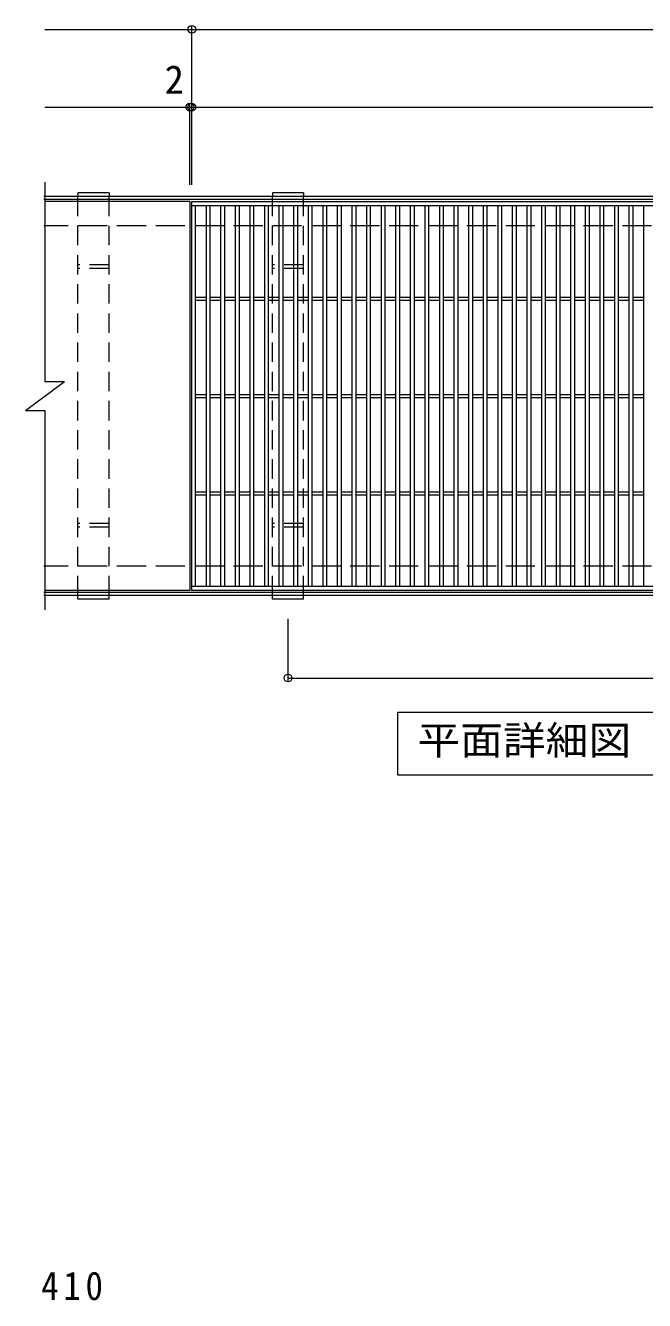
# Model space of a CAD drawing. Units: millimetres on the paper, enlarged 2 times, with parts at other scales. Extents: x -374 to 453, y -387 to 310.
# Drawn here: x -119.6 to 7.7, y 41.9 to 304.1 of the extents above; entities that cross this region are included whole.
import ezdxf
from ezdxf.enums import TextEntityAlignment as Align

# ---------------------------------------------------------------- set-up
doc = ezdxf.new("R2010")
doc.units = ezdxf.units.MM
doc.header["$LTSCALE"] = 2
doc.header["$PDMODE"] = 32
doc.header["$PDSIZE"] = 1.6
doc.linetypes.add('DASHED2', pattern=[3, 2, -1])
doc.linetypes.add('DASHED3', pattern=[4, 3, -1])
for name, color, linetype, lineweight in [('C-1', 2, 'Continuous', 9), ('C-2', 3, 'Continuous', 9), ('C-4', 7, 'Continuous', 9), ('C-5', 7, 'Continuous', 9), ('C-8', 3, 'DASHED2', 9), ('D-4', 7, 'Continuous', 9)]:
    doc.layers.add(name, color=color, linetype=linetype, lineweight=lineweight)
doc.styles.add('ＭＳ ゴシック', font='')
doc.styles.get('ＭＳ ゴシック').set_extended_font_data('MS Gothic')

msp = doc.modelspace()

# ---------------------------------------------------------------- linework, layer by layer
at = {"layer": 'C-1'}
for p, q in [((145.192, 268.886), (-115.808, 268.886)), ((145.192, 268.286), (-115.808, 268.286)), ((145.192, 187.486), (-115.808, 187.486)), ((145.192, 186.886), (-115.808, 186.886))]:
    msp.add_line(p, q, dxfattribs=at)
at = {"layer": 'C-1', "linetype": 'DASHED3'}
for p, q in [((145.192, 262.886), (-115.808, 262.886)), ((145.192, 192.886), (-115.808, 192.886))]:
    msp.add_line(p, q, dxfattribs=at)
at = {"layer": 'C-2'}
for p, q in [((-115.608, 271.886), (-115.608, 230.886)), ((-85.808, 267.886), (-115.608, 267.886)), ((-85.808, 267.886), (-85.808, 187.886)), ((-85.408, 267.086), (113.392, 267.086)), ((-84.608, 188.686), (-84.608, 267.086)), ((-82.408, 188.686), (-82.408, 267.086)), ((-81.608, 188.686), (-81.608, 267.086)), ((-79.408, 188.686), (-79.408, 267.086)), ((-78.608, 188.686), (-78.608, 267.086)), ((-76.408, 188.686), (-76.408, 267.086)), ((-75.608, 188.686), (-75.608, 267.086)), ((-73.408, 188.686), (-73.408, 267.086)), ((-72.608, 188.686), (-72.608, 267.086)), ((-70.408, 188.686), (-70.408, 267.086)), ((-69.608, 188.686), (-69.608, 267.086)), ((-67.408, 188.686), (-67.408, 267.086)), ((-66.608, 188.686), (-66.608, 267.086)), ((-64.408, 188.686), (-64.408, 267.086)), ((-63.608, 188.686), (-63.608, 267.086)), ((-61.408, 188.686), (-61.408, 267.086)), ((-60.608, 188.686), (-60.608, 267.086)), ((-58.408, 188.686), (-58.408, 267.086)), ((-57.608, 188.686), (-57.608, 267.086)), ((-55.408, 188.686), (-55.408, 267.086)), ((-54.608, 188.686), (-54.608, 267.086)), ((-52.408, 188.686), (-52.408, 267.086)), ((-51.608, 188.686), (-51.608, 267.086)), ((-49.408, 188.686), (-49.408, 267.086)), ((-48.608, 188.686), (-48.608, 267.086)), ((-46.408, 188.686), (-46.408, 267.086)), ((-45.608, 188.686), (-45.608, 267.086)), ((-43.408, 188.686), (-43.408, 267.086)), ((-42.608, 188.686), (-42.608, 267.086)), ((-40.408, 188.686), (-40.408, 267.086)), ((-39.608, 188.686), (-39.608, 267.086)), ((-37.408, 188.686), (-37.408, 267.086)), ((-36.608, 188.686), (-36.608, 267.086)), ((-34.408, 188.686), (-34.408, 267.086)), ((-33.608, 188.686), (-33.608, 267.086)), ((-31.408, 188.686), (-31.408, 267.086)), ((-30.608, 188.686), (-30.608, 267.086)), ((-28.408, 188.686), (-28.408, 267.086)), ((-27.608, 188.686), (-27.608, 267.086)), ((-25.408, 188.686), (-25.408, 267.086)), ((-24.608, 188.686), (-24.608, 267.086)), ((-22.408, 188.686), (-22.408, 267.086)), ((-21.608, 188.686), (-21.608, 267.086)), ((-19.408, 188.686), (-19.408, 267.086)), ((-18.608, 188.686), (-18.608, 267.086)), ((-16.408, 188.686), (-16.408, 267.086)), ((-15.608, 188.686), (-15.608, 267.086)), ((-13.408, 188.686), (-13.408, 267.086)), ((-12.608, 188.686), (-12.608, 267.086)), ((-10.408, 188.686), (-10.408, 267.086)), ((-9.608, 188.686), (-9.608, 267.086)), ((-7.408, 188.686), (-7.408, 267.086)), ((-6.608, 188.686), (-6.608, 267.086)), ((-4.408, 188.686), (-4.408, 267.086)), ((-3.608, 188.686), (-3.608, 267.086)), ((-1.408, 188.686), (-1.408, 267.086)), ((-0.608, 188.686), (-0.608, 267.086)), ((1.592, 188.686), (1.592, 267.086)), ((2.392, 188.686), (2.392, 267.086)), ((4.592, 188.686), (4.592, 267.086)), ((5.392, 188.686), (5.392, 267.086)), ((7.592, 188.686), (7.592, 267.086)), ((-84.608, 248.186), (-82.408, 248.186)), ((-84.608, 247.586), (-82.408, 247.586)), ((-81.608, 248.186), (-79.408, 248.186)), ((-81.608, 247.586), (-79.408, 247.586)), ((-78.608, 248.186), (-76.408, 248.186)), ((-78.608, 247.586), (-76.408, 247.586)), ((-75.608, 248.186), (-73.408, 248.186)), ((-75.608, 247.586), (-73.408, 247.586)), ((-72.608, 248.186), (-70.408, 248.186)), ((-72.608, 247.586), (-70.408, 247.586)), ((-69.608, 248.186), (-67.408, 248.186)), ((-69.608, 247.586), (-67.408, 247.586)), ((-66.608, 248.186), (-64.408, 248.186)), ((-66.608, 247.586), (-64.408, 247.586)), ((-63.608, 248.186), (-61.408, 248.186)), ((-63.608, 247.586), (-61.408, 247.586)), ((-60.608, 248.186), (-58.408, 248.186)), ((-60.608, 247.586), (-58.408, 247.586)), ((-57.608, 248.186), (-55.408, 248.186)), ((-57.608, 247.586), (-55.408, 247.586)), ((-54.608, 248.186), (-52.408, 248.186)), ((-54.608, 247.586), (-52.408, 247.586)), ((-51.608, 248.186), (-49.408, 248.186)), ((-51.608, 247.586), (-49.408, 247.586)), ((-48.608, 248.186), (-46.408, 248.186)), ((-48.608, 247.586), (-46.408, 247.586)), ((-45.608, 248.186), (-43.408, 248.186)), ((-45.608, 247.586), (-43.408, 247.586)), ((-42.608, 248.186), (-40.408, 248.186)), ((-42.608, 247.586), (-40.408, 247.586)), ((-39.608, 248.186), (-37.408, 248.186)), ((-39.608, 247.586), (-37.408, 247.586)), ((-36.608, 248.186), (-34.408, 248.186)), ((-36.608, 247.586), (-34.408, 247.586)), ((-33.608, 248.186), (-31.408, 248.186)), ((-33.608, 247.586), (-31.408, 247.586)), ((-30.608, 248.186), (-28.408, 248.186)), ((-30.608, 247.586), (-28.408, 247.586)), ((-27.608, 248.186), (-25.408, 248.186)), ((-27.608, 247.586), (-25.408, 247.586)), ((-24.608, 248.186), (-22.408, 248.186)), ((-24.608, 247.586), (-22.408, 247.586)), ((-21.608, 248.186), (-19.408, 248.186)), ((-21.608, 247.586), (-19.408, 247.586)), ((-18.608, 248.186), (-16.408, 248.186)), ((-18.608, 247.586), (-16.408, 247.586)), ((-15.608, 248.186), (-13.408, 248.186)), ((-15.608, 247.586), (-13.408, 247.586)), ((-12.608, 248.186), (-10.408, 248.186)), ((-12.608, 247.586), (-10.408, 247.586)), ((-9.608, 248.186), (-7.408, 248.186)), ((-9.608, 247.586), (-7.408, 247.586)), ((-6.608, 248.186), (-4.408, 248.186)), ((-6.608, 247.586), (-4.408, 247.586)), ((-3.608, 248.186), (-1.408, 248.186)), ((-3.608, 247.586), (-1.408, 247.586)), ((-0.608, 248.186), (1.592, 248.186)), ((-0.608, 247.586), (1.592, 247.586)), ((2.392, 248.186), (4.592, 248.186)), ((2.392, 247.586), (4.592, 247.586)), ((5.392, 248.186), (7.592, 248.186)), ((5.392, 247.586), (7.592, 247.586)), ((-119.608, 224.886), (-111.608, 230.886)), ((-115.608, 230.886), (-111.608, 230.886)), ((-84.608, 228.186), (-82.408, 228.186)), ((-81.608, 228.186), (-79.408, 228.186)), ((-78.608, 228.186), (-76.408, 228.186)), ((-75.608, 228.186), (-73.408, 228.186)), ((-72.608, 228.186), (-70.408, 228.186)), ((-69.608, 228.186), (-67.408, 228.186)), ((-66.608, 228.186), (-64.408, 228.186)), ((-63.608, 228.186), (-61.408, 228.186)), ((-60.608, 228.186), (-58.408, 228.186)), ((-57.608, 228.186), (-55.408, 228.186)), ((-54.608, 228.186), (-52.408, 228.186)), ((-51.608, 228.186), (-49.408, 228.186)), ((-48.608, 228.186), (-46.408, 228.186)), ((-45.608, 228.186), (-43.408, 228.186)), ((-42.608, 228.186), (-40.408, 228.186)), ((-39.608, 228.186), (-37.408, 228.186)), ((-36.608, 228.186), (-34.408, 228.186)), ((-33.608, 228.186), (-31.408, 228.186)), ((-30.608, 228.186), (-28.408, 228.186)), ((-27.608, 228.186), (-25.408, 228.186)), ((-24.608, 228.186), (-22.408, 228.186)), ((-21.608, 228.186), (-19.408, 228.186)), ((-18.608, 228.186), (-16.408, 228.186)), ((-15.608, 228.186), (-13.408, 228.186)), ((-12.608, 228.186), (-10.408, 228.186)), ((-9.608, 228.186), (-7.408, 228.186)), ((-6.608, 228.186), (-4.408, 228.186)), ((-3.608, 228.186), (-1.408, 228.186)), ((-0.608, 228.186), (1.592, 228.186)), ((2.392, 228.186), (4.592, 228.186)), ((5.392, 228.186), (7.592, 228.186)), ((-84.608, 227.586), (-82.408, 227.586)), ((-81.608, 227.586), (-79.408, 227.586)), ((-78.608, 227.586), (-76.408, 227.586)), ((-75.608, 227.586), (-73.408, 227.586)), ((-72.608, 227.586), (-70.408, 227.586)), ((-69.608, 227.586), (-67.408, 227.586)), ((-66.608, 227.586), (-64.408, 227.586)), ((-63.608, 227.586), (-61.408, 227.586)), ((-60.608, 227.586), (-58.408, 227.586)), ((-57.608, 227.586), (-55.408, 227.586)), ((-54.608, 227.586), (-52.408, 227.586)), ((-51.608, 227.586), (-49.408, 227.586)), ((-48.608, 227.586), (-46.408, 227.586)), ((-45.608, 227.586), (-43.408, 227.586)), ((-42.608, 227.586), (-40.408, 227.586)), ((-39.608, 227.586), (-37.408, 227.586)), ((-36.608, 227.586), (-34.408, 227.586)), ((-33.608, 227.586), (-31.408, 227.586)), ((-30.608, 227.586), (-28.408, 227.586)), ((-27.608, 227.586), (-25.408, 227.586)), ((-24.608, 227.586), (-22.408, 227.586)), ((-21.608, 227.586), (-19.408, 227.586)), ((-18.608, 227.586), (-16.408, 227.586)), ((-15.608, 227.586), (-13.408, 227.586)), ((-12.608, 227.586), (-10.408, 227.586)), ((-9.608, 227.586), (-7.408, 227.586)), ((-6.608, 227.586), (-4.408, 227.586)), ((-3.608, 227.586), (-1.408, 227.586)), ((-0.608, 227.586), (1.592, 227.586)), ((2.392, 227.586), (4.592, 227.586)), ((5.392, 227.586), (7.592, 227.586)), ((-119.608, 224.886), (-115.608, 224.886)), ((-115.608, 224.886), (-115.608, 183.886)), ((-84.608, 208.186), (-82.408, 208.186)), ((-84.608, 207.586), (-82.408, 207.586)), ((-81.608, 208.186), (-79.408, 208.186)), ((-81.608, 207.586), (-79.408, 207.586)), ((-78.608, 208.186), (-76.408, 208.186)), ((-78.608, 207.586), (-76.408, 207.586)), ((-75.608, 208.186), (-73.408, 208.186)), ((-75.608, 207.586), (-73.408, 207.586)), ((-72.608, 208.186), (-70.408, 208.186)), ((-72.608, 207.586), (-70.408, 207.586)), ((-69.608, 208.186), (-67.408, 208.186)), ((-69.608, 207.586), (-67.408, 207.586)), ((-66.608, 208.186), (-64.408, 208.186)), ((-66.608, 207.586), (-64.408, 207.586)), ((-63.608, 208.186), (-61.408, 208.186)), ((-63.608, 207.586), (-61.408, 207.586)), ((-60.608, 208.186), (-58.408, 208.186)), ((-60.608, 207.586), (-58.408, 207.586)), ((-57.608, 208.186), (-55.408, 208.186)), ((-57.608, 207.586), (-55.408, 207.586)), ((-54.608, 208.186), (-52.408, 208.186)), ((-54.608, 207.586), (-52.408, 207.586)), ((-51.608, 208.186), (-49.408, 208.186)), ((-51.608, 207.586), (-49.408, 207.586)), ((-48.608, 208.186), (-46.408, 208.186)), ((-48.608, 207.586), (-46.408, 207.586)), ((-45.608, 208.186), (-43.408, 208.186)), ((-45.608, 207.586), (-43.408, 207.586)), ((-42.608, 208.186), (-40.408, 208.186)), ((-42.608, 207.586), (-40.408, 207.586)), ((-39.608, 208.186), (-37.408, 208.186)), ((-39.608, 207.586), (-37.408, 207.586)), ((-36.608, 208.186), (-34.408, 208.186)), ((-36.608, 207.586), (-34.408, 207.586)), ((-33.608, 208.186), (-31.408, 208.186)), ((-33.608, 207.586), (-31.408, 207.586)), ((-30.608, 208.186), (-28.408, 208.186)), ((-30.608, 207.586), (-28.408, 207.586)), ((-27.608, 208.186), (-25.408, 208.186)), ((-27.608, 207.586), (-25.408, 207.586)), ((-24.608, 208.186), (-22.408, 208.186)), ((-24.608, 207.586), (-22.408, 207.586)), ((-21.608, 208.186), (-19.408, 208.186)), ((-21.608, 207.586), (-19.408, 207.586)), ((-18.608, 208.186), (-16.408, 208.186)), ((-18.608, 207.586), (-16.408, 207.586)), ((-15.608, 208.186), (-13.408, 208.186)), ((-15.608, 207.586), (-13.408, 207.586)), ((-12.608, 208.186), (-10.408, 208.186)), ((-12.608, 207.586), (-10.408, 207.586)), ((-9.608, 208.186), (-7.408, 208.186)), ((-9.608, 207.586), (-7.408, 207.586)), ((-6.608, 208.186), (-4.408, 208.186)), ((-6.608, 207.586), (-4.408, 207.586)), ((-3.608, 208.186), (-1.408, 208.186)), ((-3.608, 207.586), (-1.408, 207.586)), ((-0.608, 208.186), (1.592, 208.186)), ((-0.608, 207.586), (1.592, 207.586)), ((2.392, 208.186), (4.592, 208.186)), ((2.392, 207.586), (4.592, 207.586)), ((5.392, 208.186), (7.592, 208.186)), ((5.392, 207.586), (7.592, 207.586)), ((-85.808, 187.886), (-115.608, 187.886)), ((113.392, 188.686), (-85.408, 188.686)), ((113.392, 187.886), (-85.408, 187.886))]:
    msp.add_line(p, q, dxfattribs=at)
msp.add_lwpolyline([(-85.408, 187.886), (-85.408, 267.886), (113.392, 267.886)], dxfattribs=at)
at = {"layer": 'C-4'}
for p, q in [((-115.608, 303.286), (145.392, 303.286)), ((-85.408, 271.286), (-85.408, 303.886)), ((-115.608, 287.286), (145.392, 287.286)), ((-85.808, 271.286), (-85.808, 287.886)), ((-65.608, 169.286), (-65.608, 182.086)), ((-65.608, 169.886), (114.392, 169.886))]:
    msp.add_line(p, q, dxfattribs=at)
for p in [(-85.408, 303.286), (-85.808, 287.286), (-85.408, 287.286), (-65.608, 169.886)]:
    msp.add_point(p, dxfattribs=at)
at = {"layer": 'C-5'}
msp.add_lwpolyline([(-43.008, 149.886), (-43.008, 162.886), (71.992, 162.886), (71.992, 149.886)], close=True, dxfattribs=at)
at = {"layer": 'C-8', "linetype": 'Continuous'}
for p, q in [((-102.408, 269.686), (-108.808, 269.686)), ((-108.808, 269.686), (-108.808, 268.886)), ((-102.408, 269.686), (-102.408, 268.886)), ((-62.408, 269.686), (-68.808, 269.686)), ((-68.808, 269.686), (-68.808, 268.886)), ((-62.408, 269.686), (-62.408, 268.886)), ((-108.808, 186.086), (-108.808, 186.886)), ((-102.408, 186.086), (-102.408, 186.886)), ((-68.808, 186.086), (-68.808, 186.886)), ((-62.408, 186.086), (-62.408, 186.886)), ((-102.408, 186.086), (-108.808, 186.086)), ((-62.408, 186.086), (-68.808, 186.086))]:
    msp.add_line(p, q, dxfattribs=at)
at = {"layer": 'C-8'}
for p, q in [((-102.408, 268.886), (-108.808, 268.886)), ((-108.808, 186.886), (-108.808, 268.886)), ((-102.408, 186.886), (-102.408, 268.886)), ((-62.408, 268.886), (-68.808, 268.886)), ((-68.808, 186.886), (-68.808, 268.886)), ((-62.408, 186.886), (-62.408, 268.886)), ((-102.408, 254.886), (-108.808, 254.886)), ((-62.408, 254.886), (-68.808, 254.886)), ((-102.408, 254.086), (-108.808, 254.086)), ((-62.408, 254.086), (-68.808, 254.086)), ((-102.408, 201.686), (-108.808, 201.686)), ((-102.408, 200.886), (-108.808, 200.886)), ((-62.408, 201.686), (-68.808, 201.686)), ((-62.408, 200.886), (-68.808, 200.886)), ((-102.408, 186.886), (-108.808, 186.886)), ((-62.408, 186.886), (-68.808, 186.886))]:
    msp.add_line(p, q, dxfattribs=at)

# ---------------------------------------------------------------- texts
at = {"layer": 'C-4', "color": 2, "style": 'ＭＳ ゴシック'}
msp.add_text('2', height=5.865, dxfattribs=at).set_placement((-91, 288.286), align=Align.BOTTOM_LEFT)
at = {"layer": 'C-5', "color": 2, "style": 'ＭＳ ゴシック', "width": 1.1}
msp.add_text('平面詳細図\u3000Ｓ＝１：１０', height=5.865, dxfattribs=at).set_placement((-39.008, 152.386), align=Align.BOTTOM_LEFT)
at = {"layer": 'D-4', "color": 2, "insert": (-116.381, 41.875), "char_height": 5.865, "attachment_point": 7, "style": 'ＭＳ ゴシック'}
msp.add_mtext('\\T1.27;\\W0.9;410', dxfattribs=at)

doc.saveas('drawing.dxf')
